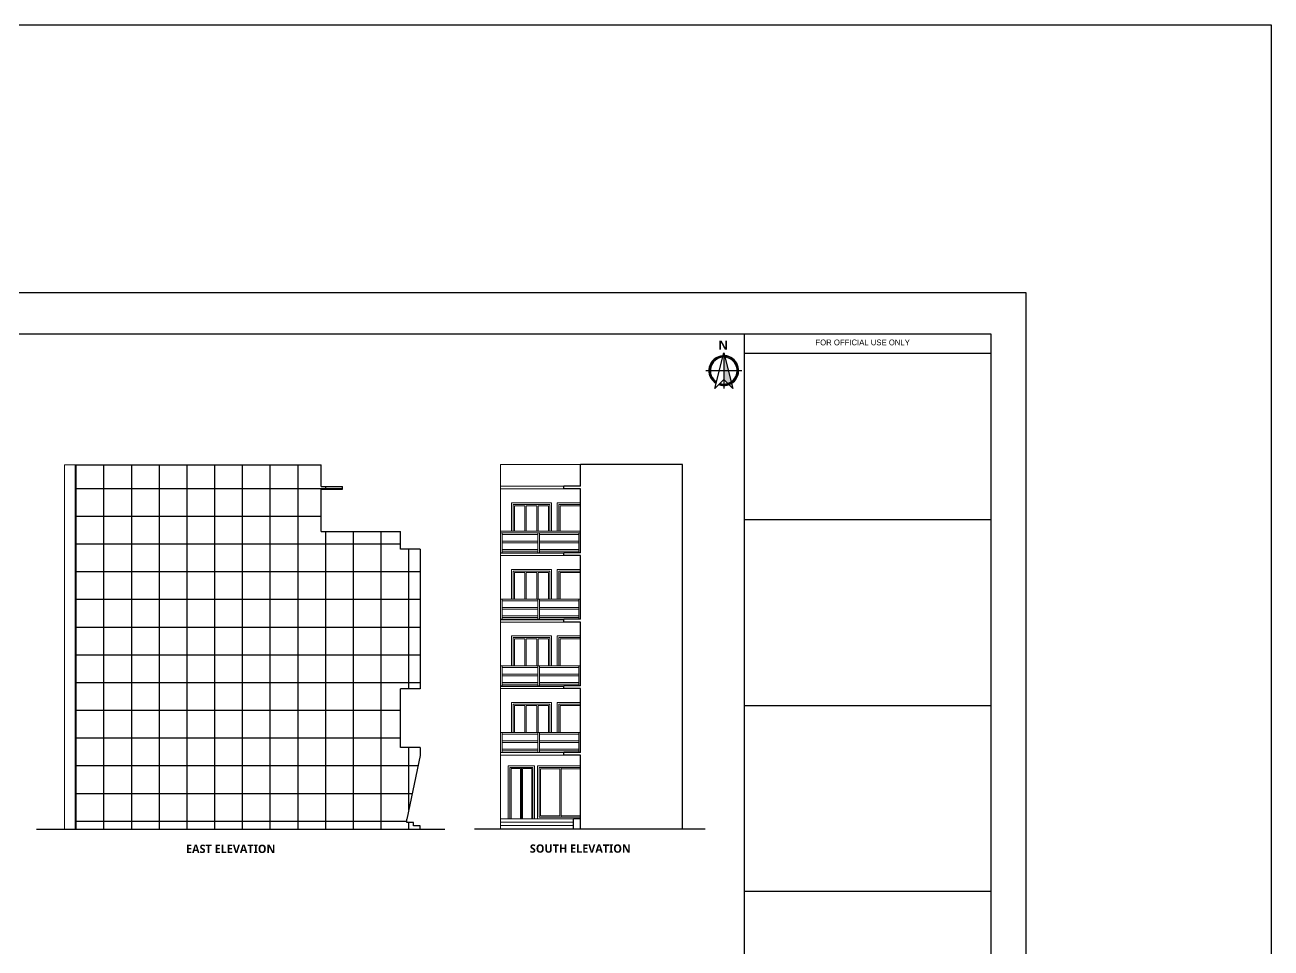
# Model space of a CAD drawing. Header units: inches. Extents: x -71 to 2682309, y -3332 to 801571.
# Drawn here: x 2672267 to 2674514, y 798035 to 799700 of the extents above; entities that cross this region are included whole.
import ezdxf

# ---------------------------------------------------------------- set-up
doc = ezdxf.new("R2010")
doc.units = ezdxf.units.IN
doc.header["$MEASUREMENT"] = 0
doc.layers.add('ASHADE', color=253, linetype='Continuous')
doc.layers.add('Hatch 01_UC', color=7, linetype='Continuous')
for name, color, linetype, lineweight in [('BORDER', 5, 'Continuous', 60), ('DOOR-WIN RA', 3, 'Continuous', 20), ('ELE1 RA', 1, 'Continuous', 30), ('ELE2 RA', 130, 'Continuous', 20), ('REINFORCEMENT RA', 1, 'Continuous', 30), ('stair EA', 132, 'Continuous', 5), ('Text', 7, 'Continuous', 20)]:
    doc.layers.add(name, color=color, linetype=linetype, lineweight=lineweight)
doc.styles.add('ARIAL', font='GOTHIC.TTF')
doc.styles.add('SANSSERIFBOLD', font='SASB____.pfb', dxfattribs={"height": 0.3})
doc.styles.get("Standard").update_dxf_attribs({"font": 'arial.ttf'})

msp = doc.modelspace()

# ---------------------------------------------------------------- hatches: boundary and pattern name
at = {"layer": 'Hatch 01_UC'}
h = msp.add_hatch(dxfattribs=at)
h.set_pattern_fill('ANSI37', color=256, scale=400, angle=45)
h.set_pattern_definition([(90, (-1440.29, 11914.154), (-50, 0), []), (180, (-1440.29, 11914.154), (-7e-15, -50), [])])
h.paths.add_polyline_path([(2672357.9, 798906.7), (2672357.9, 798249.7), (2672980.2, 798249.7), (2672980.2, 798255.7), (2672968.2, 798255.7), (2672968.2, 798261.7), (2672956.2, 798261.7), (2672956.2, 798267.7), (2672980.2, 798382.7), (2672980.2, 798396.7), (2672944.2, 798396.7), (2672944.2, 798502.7), (2672980.2, 798502.7), (2672980.2, 798754.7), (2672944.2, 798754.7), (2672944.2, 798786.7), (2672801.2, 798786.7), (2672801.2, 798862.7), (2672840.2, 798862.7), (2672840.2, 798867.7), (2672801.2, 798867.7), (2672801.2, 798906.7)])

# ---------------------------------------------------------------- linework, layer by layer
for p, q in [((2673511.3, 799044.4), (2673527.4, 799108.9)), ((2673527.4, 799108.9), (2673527.4, 799044.4)), ((2673527.4, 799108.9), (2673543.5, 799044.3)), ((2673495.2, 799076.7), (2673559.7, 799076.6)), ((2673527.4, 799060.5), (2673511.3, 799044.4)), ((2673543.5, 799044.3), (2673527.4, 799060.5))]:
    msp.add_line(p, q)
for radius, start, end in [(26.9, 92.8319, 238.9911), (24.9, 94.2506, 179.9477), (24.2, 94.779, 237.044), (26.9, 250.0518, 87.0636), (24.2, 253.0732, 85.1164), (26.2, 359.9477, 89.9477), (26.2, 179.9477, 238.5436), (24.9, 269.9477, 359.9477), (26.2, 250.7421, 269.9477)]:
    msp.add_arc((2673527.4, 799076.6), radius, start, end)
msp.add_solid([(2673527.4, 799108.9), (2673543.5, 799044.3), (2673527.4, 799060.5)])
at = {"layer": 'BORDER', "lineweight": 30}
for p, q in [((2673564.7, 797052), (2673564.7, 799142.6)), ((2674009.3, 797052), (2674009.3, 799142.6)), ((2673564.7, 799108.1), (2674009.3, 799108.1)), ((2674009.3, 798807.4), (2673564.7, 798807.4)), ((2674009.3, 798472.1), (2673564.7, 798472.1)), ((2674009.3, 798136.9), (2673564.7, 798136.9))]:
    msp.add_line(p, q, dxfattribs=at)
msp.add_lwpolyline([(2674009.3, 799142.6), (2672473.2, 799142.6), (2671032.7, 799142.6), (2671032.7, 798094.2), (2671032.7, 797052), (2672473.2, 797052), (2674009.3, 797052)], dxfattribs=at)
at = {"layer": 'Defpoints'}
msp.add_lwpolyline([(2670904.1, 799217.4), (2674072.1, 799217.4), (2674072.1, 796977.2), (2670904.1, 796977.2)], close=True, dxfattribs=at)
at = {"layer": 'DOOR-WIN RA'}
for p, q in [((2673144.8, 798838.1), (2673216.8, 798838.1)), ((2673144.8, 798838.1), (2673144.8, 798787.1)), ((2673147.8, 798835.1), (2673213.8, 798835.1)), ((2673147.8, 798835.1), (2673147.8, 798787.1)), ((2673150.3, 798832.6), (2673168.5, 798832.6)), ((2673150.3, 798832.6), (2673150.3, 798787.1)), ((2673168.5, 798832.6), (2673168.5, 798787.1)), ((2673171, 798832.6), (2673190.5, 798832.6)), ((2673171, 798832.6), (2673171, 798787.1)), ((2673190.5, 798832.6), (2673190.5, 798787.1)), ((2673193, 798832.6), (2673211.3, 798832.6)), ((2673193, 798832.6), (2673193, 798787.1)), ((2673211.3, 798832.6), (2673211.3, 798787.1)), ((2673213.8, 798835.1), (2673213.8, 798787.1)), ((2673216.8, 798838.1), (2673216.8, 798787.1)), ((2673226.8, 798838.1), (2673269.1, 798838.1)), ((2673226.8, 798838.1), (2673226.8, 798787.1)), ((2673229.8, 798835.1), (2673269.1, 798835.1)), ((2673229.8, 798835.1), (2673229.8, 798787.1)), ((2673232.3, 798832.6), (2673268.8, 798832.6)), ((2673232.3, 798832.6), (2673232.3, 798787.1)), ((2673268.8, 798787.1), (2673268.8, 798832.6)), ((2673144.8, 798718.1), (2673216.8, 798718.1)), ((2673144.8, 798718.1), (2673144.8, 798664.1)), ((2673147.8, 798715.1), (2673213.8, 798715.1)), ((2673147.8, 798715.1), (2673147.8, 798664.1)), ((2673150.3, 798712.6), (2673168.5, 798712.6)), ((2673150.3, 798712.6), (2673150.3, 798664.1)), ((2673168.5, 798712.6), (2673168.5, 798664.1)), ((2673171, 798712.6), (2673190.5, 798712.6)), ((2673171, 798712.6), (2673171, 798664.1)), ((2673190.5, 798712.6), (2673190.5, 798664.1)), ((2673193, 798712.6), (2673211.3, 798712.6)), ((2673193, 798712.6), (2673193, 798664.1)), ((2673211.3, 798712.6), (2673211.3, 798664.1)), ((2673213.8, 798715.1), (2673213.8, 798664.1)), ((2673216.8, 798718.1), (2673216.8, 798664.1)), ((2673226.8, 798718.1), (2673269.1, 798718.1)), ((2673226.8, 798718.1), (2673226.8, 798664.1)), ((2673229.8, 798715.1), (2673269.1, 798715.1)), ((2673229.8, 798715.1), (2673229.8, 798664.1)), ((2673232.3, 798712.6), (2673269.1, 798712.6)), ((2673232.3, 798712.6), (2673232.3, 798664.1)), ((2673144.8, 798598.1), (2673216.8, 798598.1)), ((2673144.8, 798598.1), (2673144.8, 798544.1)), ((2673147.8, 798595.1), (2673213.8, 798595.1)), ((2673147.8, 798595.1), (2673147.8, 798544.1)), ((2673150.3, 798592.6), (2673168.5, 798592.6)), ((2673150.3, 798592.6), (2673150.3, 798544.1)), ((2673168.5, 798592.6), (2673168.5, 798544.1)), ((2673171, 798592.6), (2673190.5, 798592.6)), ((2673171, 798592.6), (2673171, 798544.1)), ((2673190.5, 798592.6), (2673190.5, 798544.1)), ((2673193, 798592.6), (2673211.3, 798592.6)), ((2673193, 798592.6), (2673193, 798544.1)), ((2673211.3, 798592.6), (2673211.3, 798544.1)), ((2673213.8, 798595.1), (2673213.8, 798544.1)), ((2673216.8, 798598.1), (2673216.8, 798544.1)), ((2673226.8, 798598.1), (2673269.1, 798598.1)), ((2673226.8, 798598.1), (2673226.8, 798544.1)), ((2673229.8, 798595.1), (2673269.1, 798595.1)), ((2673229.8, 798595.1), (2673229.8, 798544.1)), ((2673232.3, 798592.6), (2673268.8, 798592.6)), ((2673232.3, 798592.6), (2673232.3, 798544.1)), ((2673268.8, 798547.1), (2673268.8, 798592.6)), ((2673144.8, 798478.1), (2673216.8, 798478.1)), ((2673144.8, 798478.1), (2673144.8, 798424.1)), ((2673147.8, 798475.1), (2673213.8, 798475.1)), ((2673147.8, 798475.1), (2673147.8, 798424.1)), ((2673150.3, 798472.6), (2673168.5, 798472.6)), ((2673150.3, 798472.6), (2673150.3, 798424.1)), ((2673168.5, 798472.6), (2673168.5, 798424.1)), ((2673171, 798472.6), (2673190.5, 798472.6)), ((2673171, 798472.6), (2673171, 798424.1)), ((2673190.5, 798472.6), (2673190.5, 798424.1)), ((2673193, 798472.6), (2673211.3, 798472.6)), ((2673193, 798472.6), (2673193, 798424.1)), ((2673211.3, 798472.6), (2673211.3, 798424.1)), ((2673213.8, 798475.1), (2673213.8, 798424.1)), ((2673216.8, 798478.1), (2673216.8, 798424.1)), ((2673226.8, 798478.1), (2673269.1, 798478.1)), ((2673226.8, 798478.1), (2673226.8, 798424.1)), ((2673229.8, 798475.1), (2673269.1, 798475.1)), ((2673229.8, 798475.1), (2673229.8, 798424.1)), ((2673232.3, 798472.6), (2673268.8, 798472.6)), ((2673232.3, 798472.6), (2673232.3, 798424.1)), ((2673268.8, 798427.1), (2673268.8, 798472.6)), ((2673186.4, 798364.1), (2673138.8, 798364.1)), ((2673138.8, 798364.1), (2673138.8, 798268.1)), ((2673183.4, 798361.1), (2673141.8, 798361.1)), ((2673141.8, 798361.1), (2673141.8, 798268.1)), ((2673143.8, 798359.1), (2673143.8, 798268.1)), ((2673160.6, 798359.1), (2673143.8, 798359.1)), ((2673160.6, 798359.1), (2673160.6, 798268.1)), ((2673162.6, 798361.1), (2673162.6, 798268.1)), ((2673164.6, 798359.1), (2673164.6, 798268.1)), ((2673181.4, 798359.1), (2673164.6, 798359.1)), ((2673181.4, 798268.1), (2673181.4, 798359.1)), ((2673183.4, 798268.1), (2673183.4, 798361.1)), ((2673186.4, 798268.1), (2673186.4, 798364.1)), ((2673191.4, 798268.1), (2673191.4, 798364.1)), ((2673191.4, 798364.1), (2673269.1, 798364.1)), ((2673194.4, 798271.1), (2673194.4, 798361.1)), ((2673194.4, 798361.1), (2673269.1, 798361.1)), ((2673196.9, 798273.6), (2673196.9, 798358.6)), ((2673196.9, 798358.6), (2673231.6, 798358.6)), ((2673231.6, 798358.6), (2673231.6, 798273.6)), ((2673234.1, 798361.1), (2673234.1, 798271.1)), ((2673234.1, 798358.6), (2673268.8, 798358.6)), ((2673268.8, 798273.6), (2673268.8, 798358.6)), ((2673191.4, 798268.1), (2673269.1, 798268.1)), ((2673194.4, 798271.1), (2673269.1, 798271.1)), ((2673196.9, 798273.6), (2673231.6, 798273.6)), ((2673234.1, 798273.6), (2673268.8, 798273.6))]:
    msp.add_line(p, q, dxfattribs=at)
at = {"layer": 'ELE1 RA'}
for p, q in [((2672357.9, 798906.7), (2672801.2, 798906.7)), ((2672357.9, 798906.7), (2672357.9, 798249.7)), ((2672801.2, 798867.7), (2672801.2, 798906.7)), ((2673453.1, 798907.1), (2673269.1, 798907.1)), ((2673269.1, 798868.1), (2673269.1, 798907.1)), ((2673453.1, 798249.7), (2673453.1, 798907.1)), ((2672801.2, 798867.7), (2672840.2, 798867.7)), ((2672801.2, 798862.7), (2672840.2, 798862.7)), ((2672801.2, 798786.7), (2672801.2, 798862.7)), ((2672840.2, 798862.7), (2672840.2, 798867.7)), ((2673269.1, 798868.1), (2673239.1, 798868.1)), ((2673239.1, 798863.1), (2673239.1, 798868.1)), ((2673269.1, 798863.1), (2673239.1, 798863.1)), ((2673269.1, 798748.1), (2673269.1, 798863.1)), ((2672801.2, 798786.7), (2672944.2, 798786.7)), ((2672944.2, 798754.7), (2672944.2, 798786.7)), ((2672980.2, 798754.7), (2672944.2, 798754.7)), ((2672980.2, 798754.7), (2672980.2, 798502.7)), ((2673269.1, 798748.1), (2673239.1, 798748.1)), ((2673239.1, 798743.1), (2673239.1, 798748.1)), ((2673269.1, 798743.1), (2673239.1, 798743.1)), ((2673269.1, 798628.1), (2673269.1, 798743.1)), ((2673269.1, 798628.1), (2673239.1, 798628.1)), ((2673239.1, 798623.1), (2673239.1, 798628.1)), ((2673269.1, 798623.1), (2673239.1, 798623.1)), ((2673269.1, 798508.1), (2673269.1, 798623.1)), ((2672944.2, 798396.7), (2672944.2, 798502.7)), ((2672980.2, 798502.7), (2672944.2, 798502.7)), ((2673269.1, 798508.1), (2673239.1, 798508.1)), ((2673239.1, 798503.1), (2673239.1, 798508.1)), ((2673269.1, 798503.1), (2673239.1, 798503.1)), ((2673269.1, 798388.1), (2673269.1, 798503.1)), ((2672980.2, 798396.7), (2672944.2, 798396.7)), ((2672980.2, 798382.7), (2672956.2, 798267.7)), ((2672980.2, 798396.7), (2672980.2, 798382.7)), ((2672980.2, 798382.7), (2672980.2, 798382.7)), ((2673269.1, 798388.1), (2673239.1, 798388.1)), ((2673239.1, 798383.1), (2673239.1, 798388.1)), ((2673269.1, 798383.1), (2673239.1, 798383.1)), ((2673269.1, 798249.7), (2673269.1, 798383.1)), ((2672956.2, 798261.7), (2672956.2, 798267.7)), ((2673256.3, 798249.7), (2673256.3, 798268.1)), ((2673269.1, 798268.1), (2673256.3, 798268.1)), ((2672288.2, 798249.7), (2673024.2, 798249.7)), ((2672968.2, 798261.7), (2672956.2, 798261.7)), ((2672968.2, 798255.7), (2672968.2, 798261.7)), ((2672980.2, 798255.7), (2672968.2, 798255.7)), ((2672980.2, 798249.7), (2672980.2, 798255.7)), ((2673493.7, 798249.7), (2673077.7, 798249.7))]:
    msp.add_line(p, q, dxfattribs=at)
at = {"layer": 'ELE2 RA'}
for p, q in [((2672338.5, 798249.7), (2672338.5, 798906.7)), ((2672338.5, 798906.7), (2672357.9, 798906.7)), ((2673124.8, 798249.7), (2673124.8, 798907.1)), ((2673274.3, 798907.1), (2673124.8, 798907.1)), ((2673239.1, 798868.1), (2673124.8, 798868.1)), ((2673239.1, 798863.1), (2673124.8, 798863.1)), ((2673268.8, 798787.1), (2673124.8, 798787.1)), ((2673239.1, 798748.1), (2673124.8, 798748.1)), ((2673239.1, 798747.1), (2673124.8, 798747.1)), ((2673239.1, 798743.1), (2673124.8, 798743.1)), ((2673239.1, 798628.1), (2673124.8, 798628.1)), ((2673239.1, 798627.1), (2673124.8, 798627.1)), ((2673239.1, 798623.1), (2673124.8, 798623.1)), ((2673239.1, 798508.1), (2673124.8, 798508.1)), ((2673239.1, 798507.1), (2673124.8, 798507.1)), ((2673239.1, 798503.1), (2673124.8, 798503.1)), ((2673239.1, 798388.1), (2673124.8, 798388.1)), ((2673239.1, 798383.1), (2673124.8, 798383.1)), ((2673256.3, 798268.1), (2673124.8, 798268.1)), ((2673256.3, 798262.1), (2673124.8, 798262.1)), ((2673256.3, 798256.1), (2673124.8, 798256.1))]:
    msp.add_line(p, q, dxfattribs=at)
at = {"layer": 'REINFORCEMENT RA'}
msp.add_lwpolyline([(2666637.8, 799700), (2674514.3, 799700), (2674514.3, 796370.3), (2666637.8, 796370.3)], close=True, dxfattribs=at)
at = {"layer": 'stair EA'}
for p, q in [((2673124.8, 798784.1), (2673269.1, 798784.1)), ((2673124.8, 798784.1), (2673124.8, 798748.1)), ((2673127.8, 798784.1), (2673127.8, 798748.1)), ((2673127.8, 798781.1), (2673192.1, 798781.1)), ((2673192.1, 798784.1), (2673192.1, 798748.1)), ((2673195.1, 798784.1), (2673195.1, 798748.1)), ((2673195.1, 798781.1), (2673266.1, 798781.1)), ((2673266.1, 798784.1), (2673266.1, 798748.1)), ((2673269.1, 798784.1), (2673269.1, 798748.1)), ((2673127.8, 798769.1), (2673192.1, 798769.1)), ((2673127.8, 798766.1), (2673192.1, 798766.1)), ((2673195.1, 798769.1), (2673266.1, 798769.1)), ((2673195.1, 798766.1), (2673266.1, 798766.1)), ((2673127.8, 798754.1), (2673192.1, 798754.1)), ((2673127.8, 798751.1), (2673192.1, 798751.1)), ((2673195.1, 798754.1), (2673266.1, 798754.1)), ((2673195.1, 798751.1), (2673266.1, 798751.1)), ((2673124.8, 798664.1), (2673269.1, 798664.1)), ((2673124.8, 798664.1), (2673124.8, 798628.1)), ((2673127.8, 798664.1), (2673127.8, 798628.1)), ((2673127.8, 798661.1), (2673192.1, 798661.1)), ((2673127.8, 798649.1), (2673192.1, 798649.1)), ((2673127.8, 798646.1), (2673192.1, 798646.1)), ((2673192.1, 798664.1), (2673192.1, 798628.1)), ((2673195.1, 798664.1), (2673195.1, 798628.1)), ((2673195.1, 798661.1), (2673266.1, 798661.1)), ((2673195.1, 798649.1), (2673266.1, 798649.1)), ((2673195.1, 798646.1), (2673266.1, 798646.1)), ((2673266.1, 798664.1), (2673266.1, 798628.1)), ((2673269.1, 798664.1), (2673269.1, 798628.1)), ((2673127.8, 798634.1), (2673192.1, 798634.1)), ((2673127.8, 798631.1), (2673192.1, 798631.1)), ((2673195.1, 798634.1), (2673266.1, 798634.1)), ((2673195.1, 798631.1), (2673266.1, 798631.1)), ((2673124.8, 798544.1), (2673269.1, 798544.1)), ((2673124.8, 798544.1), (2673124.8, 798508.1)), ((2673127.8, 798544.1), (2673127.8, 798508.1)), ((2673127.8, 798541.1), (2673192.1, 798541.1)), ((2673192.1, 798544.1), (2673192.1, 798508.1)), ((2673195.1, 798544.1), (2673195.1, 798508.1)), ((2673195.1, 798541.1), (2673266.1, 798541.1)), ((2673266.1, 798544.1), (2673266.1, 798508.1)), ((2673269.1, 798544.1), (2673269.1, 798508.1)), ((2673127.8, 798529.1), (2673192.1, 798529.1)), ((2673127.8, 798526.1), (2673192.1, 798526.1)), ((2673127.8, 798514.1), (2673192.1, 798514.1)), ((2673127.8, 798511.1), (2673192.1, 798511.1)), ((2673195.1, 798529.1), (2673266.1, 798529.1)), ((2673195.1, 798526.1), (2673266.1, 798526.1)), ((2673195.1, 798514.1), (2673266.1, 798514.1)), ((2673195.1, 798511.1), (2673266.1, 798511.1)), ((2673124.8, 798424.1), (2673269.1, 798424.1)), ((2673124.8, 798424.1), (2673124.8, 798388.1)), ((2673127.8, 798424.1), (2673127.8, 798388.1)), ((2673127.8, 798421.1), (2673192.1, 798421.1)), ((2673192.1, 798424.1), (2673192.1, 798388.1)), ((2673195.1, 798424.1), (2673195.1, 798388.1)), ((2673195.1, 798421.1), (2673266.1, 798421.1)), ((2673266.1, 798424.1), (2673266.1, 798388.1)), ((2673269.1, 798424.1), (2673269.1, 798388.1)), ((2673127.8, 798409.1), (2673192.1, 798409.1)), ((2673127.8, 798406.1), (2673192.1, 798406.1)), ((2673195.1, 798409.1), (2673266.1, 798409.1)), ((2673195.1, 798406.1), (2673266.1, 798406.1)), ((2673127.8, 798394.1), (2673192.1, 798394.1)), ((2673127.8, 798391.1), (2673192.1, 798391.1)), ((2673195.1, 798394.1), (2673266.1, 798394.1)), ((2673195.1, 798391.1), (2673266.1, 798391.1))]:
    msp.add_line(p, q, dxfattribs=at)

# ---------------------------------------------------------------- texts
at = {"style": 'SANSSERIFBOLD', "width": 1}
msp.add_text('N', height=16.2, dxfattribs=at).set_placement((2673518.2, 799114.6))
at = {"layer": 'ASHADE', "style": 'ARIAL'}
msp.add_text('FOR OFFICIAL USE ONLY', height=10.419, dxfattribs=at).set_placement((2673692.7, 799122.2))
at = {"layer": 'Text', "char_height": 15, "width": 252.385, "attachment_point": 5}
for s, insert in [('{\\fTrebuchet MS|b1|i0|c0|p34;EAST ELEVATION}', (2672638.2, 798214)), ('{\\fTrebuchet MS|b1|i0|c0|p34;SOUTH ELEVATION}', (2673268.7, 798214.5))]:
    msp.add_mtext(s, dxfattribs=dict(at, insert=insert))

doc.saveas('drawing.dxf')
